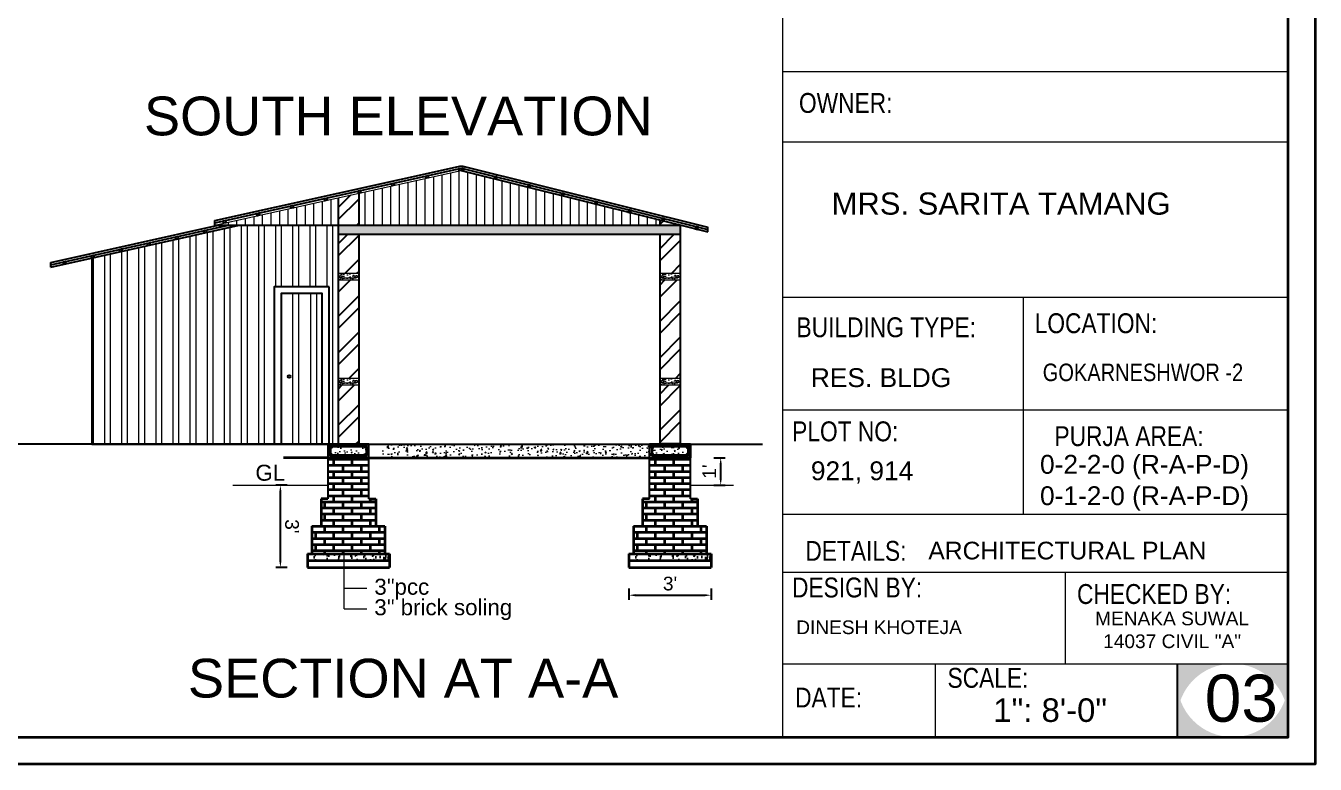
# Model space of a CAD drawing. Header units: inches. Extents: x 0 to 383786, y -45810 to 0.
# Drawn here: x 339863 to 340428, y -43770 to -43446 of the extents above; entities that cross this region are included whole.
import ezdxf

# ---------------------------------------------------------------- set-up
doc = ezdxf.new("R2010")
doc.units = ezdxf.units.IN
doc.header["$LTSCALE"] = 2
doc.header["$MEASUREMENT"] = 0
doc.header["$PDMODE"] = 34
doc.layers.get('0').update_dxf_attribs({"linetype": 'CONTINUOUS'})
doc.layers.get('DEFPOINTS').update_dxf_attribs({"color": 141, "linetype": 'CONTINUOUS'})
for name, color, linetype, lineweight in [('DIM_LINE', 173, 'CONTINUOUS', 20), ('door', 20, 'CONTINUOUS', 35), ('steps', 253, 'CONTINUOUS', 20), ('TEXT', 181, 'CONTINUOUS', 25), ('WALL - A', 1, 'CONTINUOUS', 40)]:
    doc.layers.add(name, color=color, linetype=linetype, lineweight=lineweight)
doc.layers.add('Normal Wall', color=7, linetype='CONTINUOUS', lineweight=35, true_color=0xffaf89)
doc.layers.add('Rear Wall', color=7, linetype='CONTINUOUS', lineweight=20, true_color=0xd4e480)
doc.styles.add('Lettring Text', font='arial.ttf')
doc.styles.get("Standard").update_dxf_attribs({"font": 'ARIALN.TTF'})
doc.styles.add('SwissBT', font='swiss.ttf', dxfattribs={"height": 12})
doc.dimstyles.new('Copy of Standard', dxfattribs={"dimtxt": 6, "dimasz": 2.875, "dimexe": 2, "dimexo": 4, "dimgap": 2, "dimtad": 1, "dimdec": 0, "dimrnd": 1, "dimzin": 0, "dimdsep": 46, "dimlunit": 4, "dimtxsty": 'Lettring Text', "dimcen": 0.1, "dimclrd": 7, "dimclre": 7, "dimclrt": 7, "dimazin": 0, "dimtfac": 0.645, "dimtdec": 0, "dimtmove": 1, "dimatfit": 0, "dimfxl": 3, "dimfxlon": 1, "dimtfillclr": 256, "dimtolj": 1, "dimtzin": 0, "dimlwd": -1, "dimlwe": -1, "dimarcsym": 2})
pattern_1 = [(45, (-24949.292, -2406.932), (-7.9549513, 7.9549513), []), (45, (-24943.989, -2406.932), (-7.9549513, 7.9549513), [])]
pattern_2 = [(90, (-24949.292, -2406.9323), (-3.75, 0), [])]

# ---------------------------------------------------------------- blocks, each defined once
blk = doc.blocks.new('*D865')
at = {"color": 7, "transparency": 16777216}
for p, q in [((339977.76, -43647.74), (339972.76, -43647.74)), ((339974.77, -43680.86), (339974.76, -43650.62)), ((339977.77, -43683.73), (339972.77, -43683.73))]:
    blk.add_line(p, q, dxfattribs=at)
at = {"color": 7, "linetype": 'ByBlock', "transparency": 16777216}
for points in [[(339975.24, -43650.62), (339974.29, -43650.62), (339974.76, -43647.74)], [(339975.24, -43680.86), (339974.29, -43680.86), (339974.77, -43683.73)]]:
    blk.add_solid(points, dxfattribs=at)
at = {"layer": 'DEFPOINTS', "color": 0, "linetype": 'ByBlock', "transparency": 16777216}
for p in [(339974.76, -43647.74), (339986.58, -43647.74), (339986.58, -43683.73)]:
    blk.add_point(p, dxfattribs=at)
at = {"color": 7, "linetype": 'ByBlock', "lineweight": 5, "transparency": 16777216, "insert": (339979.83, -43665.74), "char_height": 6, "attachment_point": 5, "rotation": 270.0012, "style": 'Lettring Text'}
blk.add_mtext("\\A1;3'", dxfattribs=at)
blk = doc.blocks.new('*D866')
at = {"color": 7, "transparency": 16777216}
for p, q in [((340164.79, -43635.73), (340169.79, -43635.73)), ((340167.79, -43644.86), (340167.79, -43638.61)), ((340164.79, -43647.74), (340169.79, -43647.74))]:
    blk.add_line(p, q, dxfattribs=at)
at = {"color": 7, "linetype": 'ByBlock', "transparency": 16777216}
for points in [[(340167.31, -43638.61), (340168.27, -43638.61), (340167.79, -43635.73)], [(340167.31, -43644.86), (340168.27, -43644.86), (340167.79, -43647.74)]]:
    blk.add_solid(points, dxfattribs=at)
at = {"layer": 'DEFPOINTS', "color": 0, "linetype": 'ByBlock', "transparency": 16777216}
for p in [(340154.58, -43635.73), (340167.79, -43635.73), (340154.58, -43647.74)]:
    blk.add_point(p, dxfattribs=at)
at = {"color": 7, "linetype": 'ByBlock', "lineweight": 5, "transparency": 16777216, "insert": (340162.78, -43641.74), "char_height": 6, "attachment_point": 5, "rotation": 90, "style": 'Lettring Text'}
blk.add_mtext("\\A1;1'", dxfattribs=at)
blk = doc.blocks.new('*D864')
at = {"color": 7, "transparency": 16777216}
for p, q in [((340127.58, -43692.93), (340127.58, -43697.93)), ((340163.58, -43692.93), (340163.58, -43697.93)), ((340130.46, -43695.93), (340160.71, -43695.93))]:
    blk.add_line(p, q, dxfattribs=at)
at = {"color": 7, "linetype": 'ByBlock', "transparency": 16777216}
for points in [[(340130.46, -43695.45), (340130.46, -43696.41), (340127.58, -43695.93)], [(340160.71, -43695.45), (340160.71, -43696.41), (340163.58, -43695.93)]]:
    blk.add_solid(points, dxfattribs=at)
at = {"layer": 'DEFPOINTS', "color": 0, "linetype": 'ByBlock', "transparency": 16777216}
for p in [(340127.58, -43683.73), (340163.58, -43683.73), (340163.58, -43695.93)]:
    blk.add_point(p, dxfattribs=at)
at = {"color": 7, "linetype": 'ByBlock', "lineweight": 5, "transparency": 16777216, "insert": (340145.58, -43690.86), "char_height": 6, "attachment_point": 5, "style": 'Lettring Text'}
blk.add_mtext("\\A1;3'", dxfattribs=at)

msp = doc.modelspace()

# ---------------------------------------------------------------- hatches: boundary and pattern name
at = {"linetype": 'ByBlock', "lineweight": 5}
h = msp.add_hatch(dxfattribs=at)
h.set_pattern_fill('AR-CONC', scale=0.5, style=0)
h.set_pattern_definition([(50, (293761.156, 25250.0175), (3.58630091, -0.31376067), [0.375, -4.125]), (355, (293761.156, 25250.0175), (-0.69375667, 3.76096067), [0.3, -3.3]), (100.4514, (293761.4547, 25249.9913), (2.89254691, 3.44719771), [0.31870095, -3.50571056]), (46.1842, (293761.156, 25251.0175), (5.33620524, -0.82759507), [0.5625, -6.1875]), (96.6356, (293761.6006, 25250.9485), (4.67331353, 4.87058935), [0.47805144, -5.258565]), (351.1842, (293761.156, 25251.0175), (4.67330973, 4.870593), [0.45, -4.95]), (21, (293761.656, 25250.7675), (2.98453526, -2.01309445), [0.375, -4.125]), (326, (293761.656, 25250.7675), (1.21657666, 3.62575023), [0.3, -3.3]), (71.4514, (293761.9046, 25250.5997), (4.20111314, 1.61265248), [0.31870095, -3.50571056]), (37.5, (293761.1559, 25250.0175), (0.060799277, 1.66446927), [0, -3.26, 0, -3.35, 0, -3.3125]), (7.5, (293761.1559, 25250.0175), (1.315347687, 1.97205856), [0, -1.91, 0, -3.185, 0, -1.2625]), (327.5, (293760.0409, 25250.0175), (2.66911218, -0.112774359), [0, -1.25, 0, -3.9, 0, -5.175]), (317.5, (293759.5409, 25250.0175), (2.91593085, 0.50052491), [0, -1.625, 0, -2.59, 0, -3.675])])
h.paths.add_polyline_path([(340009.08, -43554.73), (340000.08, -43554.73), (340000.08, -43557.73), (340009.08, -43557.73)])
h.paths.add_polyline_path([(340007.98, -43556.87, -0.404321), (340007.5, -43556.38, -1), (340008.49, -43556.38, -0.424176), (340007.98, -43556.87), (340001.18, -43556.87, -0.424176), (340000.67, -43556.38, -1), (340001.66, -43556.38, -0.404321), (340001.18, -43556.87)], flags=16)
h = msp.add_hatch(color=7, dxfattribs=at)
h.paths.add_polyline_path([(340008.49, -43556.38, 0.414214), (340008, -43555.88), (340007.83, -43555.91, 0.315664), (340007.5, -43556.38, 1)])
h.paths.add_polyline_path([(340001.33, -43555.91), (340001.16, -43555.88, 0.414214), (340000.67, -43556.38, 0.404321), (340001.15, -43556.87), (340001.18, -43556.87, 0.404321), (340001.66, -43556.38, 0.315664)])
h = msp.add_hatch(dxfattribs=at)
h.set_pattern_fill('AR-CONC', scale=0.5, style=0)
h.set_pattern_definition([(50, (293902.156, 25250.0175), (3.58630091, -0.31376067), [0.375, -4.125]), (355, (293902.156, 25250.0175), (-0.69375667, 3.76096067), [0.3, -3.3]), (100.4514, (293902.4547, 25249.9913), (2.89254691, 3.44719771), [0.31870095, -3.50571056]), (46.1842, (293902.156, 25251.0175), (5.33620524, -0.82759507), [0.5625, -6.1875]), (96.6356, (293902.6006, 25250.9485), (4.67331353, 4.87058935), [0.47805144, -5.258565]), (351.1842, (293902.156, 25251.0175), (4.67330973, 4.870593), [0.45, -4.95]), (21, (293902.656, 25250.7675), (2.98453526, -2.01309445), [0.375, -4.125]), (326, (293902.656, 25250.7675), (1.21657666, 3.62575023), [0.3, -3.3]), (71.4514, (293902.9046, 25250.5997), (4.20111314, 1.61265248), [0.31870095, -3.50571056]), (37.5, (293902.1559, 25250.0175), (0.060799277, 1.66446927), [0, -3.26, 0, -3.35, 0, -3.3125]), (7.5, (293902.1559, 25250.0175), (1.315347687, 1.97205856), [0, -1.91, 0, -3.185, 0, -1.2625]), (327.5, (293901.0409, 25250.0175), (2.66911218, -0.112774359), [0, -1.25, 0, -3.9, 0, -5.175]), (317.5, (293900.5409, 25250.0175), (2.91593085, 0.50052491), [0, -1.625, 0, -2.59, 0, -3.675])])
h.paths.add_polyline_path([(340150.08, -43554.73), (340141.08, -43554.73), (340141.08, -43557.73), (340150.08, -43557.73)])
h.paths.add_polyline_path([(340148.98, -43556.87, -0.404321), (340148.5, -43556.38, -1), (340149.49, -43556.38, -0.424176), (340148.98, -43556.87), (340142.18, -43556.87, -0.424176), (340141.67, -43556.38, -1), (340142.66, -43556.38, -0.404321), (340142.18, -43556.87)], flags=16)
h = msp.add_hatch(color=7, dxfattribs=at)
h.paths.add_polyline_path([(340149.49, -43556.38, 0.414214), (340149, -43555.88), (340148.83, -43555.91, 0.315664), (340148.5, -43556.38, 1)])
h.paths.add_polyline_path([(340142.33, -43555.91), (340142.16, -43555.88, 0.414214), (340141.67, -43556.38, 0.404321), (340142.15, -43556.87), (340142.18, -43556.87, 0.404321), (340142.66, -43556.38, 0.315664)])
h = msp.add_hatch(dxfattribs=at)
h.set_pattern_fill('AR-CONC', scale=0.5, style=0)
h.set_pattern_definition([(50, (293761.156, 25204.0175), (3.58630091, -0.31376067), [0.375, -4.125]), (355, (293761.156, 25204.0175), (-0.69375667, 3.76096067), [0.3, -3.3]), (100.4514, (293761.4547, 25203.9913), (2.89254691, 3.44719771), [0.31870095, -3.50571056]), (46.1842, (293761.156, 25205.0175), (5.33620524, -0.82759507), [0.5625, -6.1875]), (96.6356, (293761.6006, 25204.9485), (4.67331353, 4.87058935), [0.47805144, -5.258565]), (351.1842, (293761.156, 25205.0175), (4.67330973, 4.870593), [0.45, -4.95]), (21, (293761.656, 25204.7675), (2.98453526, -2.01309445), [0.375, -4.125]), (326, (293761.656, 25204.7675), (1.21657666, 3.62575023), [0.3, -3.3]), (71.4514, (293761.9046, 25204.5997), (4.20111314, 1.61265248), [0.31870095, -3.50571056]), (37.5, (293761.1559, 25204.0175), (0.060799277, 1.66446927), [0, -3.26, 0, -3.35, 0, -3.3125]), (7.5, (293761.1559, 25204.0175), (1.315347687, 1.97205856), [0, -1.91, 0, -3.185, 0, -1.2625]), (327.5, (293760.0409, 25204.0175), (2.66911218, -0.112774359), [0, -1.25, 0, -3.9, 0, -5.175]), (317.5, (293759.5409, 25204.0175), (2.91593085, 0.50052491), [0, -1.625, 0, -2.59, 0, -3.675])])
h.paths.add_polyline_path([(340009.08, -43600.73), (340000.08, -43600.73), (340000.08, -43603.73), (340009.08, -43603.73)])
h.paths.add_polyline_path([(340007.98, -43602.87, -0.404321), (340007.5, -43602.38, -1), (340008.49, -43602.38, -0.424176), (340007.98, -43602.87), (340001.18, -43602.87, -0.424176), (340000.67, -43602.38, -1), (340001.66, -43602.38, -0.404321), (340001.18, -43602.87)], flags=16)
h = msp.add_hatch(color=7, dxfattribs=at)
h.paths.add_polyline_path([(340008.49, -43602.38, 0.414214), (340008, -43601.88), (340007.83, -43601.91, 0.315664), (340007.5, -43602.38, 1)])
h.paths.add_polyline_path([(340001.33, -43601.91), (340001.16, -43601.88, 0.414214), (340000.67, -43602.38, 0.404321), (340001.15, -43602.87), (340001.18, -43602.87, 0.404321), (340001.66, -43602.38, 0.315664)])
h = msp.add_hatch(dxfattribs=at)
h.set_pattern_fill('AR-CONC', scale=0.5, style=0)
h.set_pattern_definition([(50, (293902.156, 25204.0175), (3.58630091, -0.31376067), [0.375, -4.125]), (355, (293902.156, 25204.0175), (-0.69375667, 3.76096067), [0.3, -3.3]), (100.4514, (293902.4547, 25203.9913), (2.89254691, 3.44719771), [0.31870095, -3.50571056]), (46.1842, (293902.156, 25205.0175), (5.33620524, -0.82759507), [0.5625, -6.1875]), (96.6356, (293902.6006, 25204.9485), (4.67331353, 4.87058935), [0.47805144, -5.258565]), (351.1842, (293902.156, 25205.0175), (4.67330973, 4.870593), [0.45, -4.95]), (21, (293902.656, 25204.7675), (2.98453526, -2.01309445), [0.375, -4.125]), (326, (293902.656, 25204.7675), (1.21657666, 3.62575023), [0.3, -3.3]), (71.4514, (293902.9046, 25204.5997), (4.20111314, 1.61265248), [0.31870095, -3.50571056]), (37.5, (293902.1559, 25204.0175), (0.060799277, 1.66446927), [0, -3.26, 0, -3.35, 0, -3.3125]), (7.5, (293902.1559, 25204.0175), (1.315347687, 1.97205856), [0, -1.91, 0, -3.185, 0, -1.2625]), (327.5, (293901.0409, 25204.0175), (2.66911218, -0.112774359), [0, -1.25, 0, -3.9, 0, -5.175]), (317.5, (293900.5409, 25204.0175), (2.91593085, 0.50052491), [0, -1.625, 0, -2.59, 0, -3.675])])
h.paths.add_polyline_path([(340150.08, -43600.73), (340141.08, -43600.73), (340141.08, -43603.73), (340150.08, -43603.73)])
h.paths.add_polyline_path([(340148.98, -43602.87, -0.404321), (340148.5, -43602.38, -1), (340149.49, -43602.38, -0.424176), (340148.98, -43602.87), (340142.18, -43602.87, -0.424176), (340141.67, -43602.38, -1), (340142.66, -43602.38, -0.404321), (340142.18, -43602.87)], flags=16)
h = msp.add_hatch(color=7, dxfattribs=at)
h.paths.add_polyline_path([(340149.49, -43602.38, 0.414214), (340149, -43601.88), (340148.83, -43601.91, 0.315664), (340148.5, -43602.38, 1)])
h.paths.add_polyline_path([(340142.33, -43601.91), (340142.16, -43601.88, 0.414214), (340141.67, -43602.38, 0.404321), (340142.15, -43602.87), (340142.18, -43602.87, 0.404321), (340142.66, -43602.38, 0.315664)])
msp.add_hatch(color=0).paths.add_polyline_path([(340416.52, -43725.96), (340392.21, -43725.96, -0.414214), (340416.52, -43750.27)])
at = {"layer": 'DIM_LINE'}
h = msp.add_hatch(dxfattribs=at)
h.set_pattern_fill('ANSI32', color=256, scale=20, angle=45)
h.set_pattern_definition([(90, (-24159.726, -2406.932), (-7.5, 0), []), (90, (-24157.226, -2404.432), (-7.5, 0), [])])
h.paths.add_polyline_path([(339892.08, -43548.09), (339956.69, -43533.73), (340000.08, -43533.73), (340000.08, -43629.73), (339996.08, -43629.73), (339996.08, -43560.73), (339972.08, -43560.73), (339972.08, -43629.73), (339892.08, -43629.73)])
h = msp.add_hatch(dxfattribs=at)
h.set_pattern_fill('ANSI32', color=256, scale=21, angle=45)
h.set_pattern_definition([(90, (-24159.726, -2406.932), (-7.875, 0), []), (90, (-24157.101, -2404.307), (-7.875, 0), [])])
h.paths.add_polyline_path([(339993.08, -43563.73), (339975.08, -43563.73), (339975.08, -43629.73), (339993.08, -43629.73)])
at = {"layer": 'door', "ltscale": 0.5}
h = msp.add_hatch(dxfattribs=at)
h.set_pattern_fill('AR-CONC', color=256, scale=0.8, style=0)
h.set_pattern_definition([(50, (275676.334, 72882.4885), (5.73808146, -0.50201708), [0.6, -6.6]), (355, (275676.334, 72882.4885), (-1.11001067, 6.01753707), [0.48, -5.28]), (100.4514, (275676.8124, 72882.4466), (4.62807505, 5.51551634), [0.50992152, -5.6091369]), (46.1842, (275676.334, 72884.0885), (8.5379284, -1.3241521), [0.9, -9.9]), (96.6356, (275677.046, 72883.978), (7.47730164, 7.79294297), [0.7648823, -8.413704]), (351.1842, (275676.334, 72884.0885), (7.47729556, 7.7929488), [0.72, -7.92]), (21, (275677.134, 72883.6885), (4.77525642, -3.22095113), [0.6, -6.6]), (326, (275677.134, 72883.6885), (1.94652266, 5.80120036), [0.48, -5.28]), (71.4514, (275677.532, 72883.42), (6.72178103, 2.58024397), [0.50992152, -5.6091369]), (37.5, (275676.3342, 72882.4885), (0.097278843, 2.66315083), [0, -5.216, 0, -5.36, 0, -5.3]), (7.5, (275676.3342, 72882.4885), (2.1045563, 3.155293695), [0, -3.056, 0, -5.096, 0, -2.02]), (327.5, (275674.5502, 72882.4885), (4.27057949, -0.180438974), [0, -2, 0, -6.24, 0, -8.28]), (317.5, (275673.7502, 72882.4885), (4.66548935, 0.80083986), [0, -2.6, 0, -4.144, 0, -5.88])])
h.paths.add_polyline_path([(340013.58, -43629.73), (339995.58, -43629.73), (339995.58, -43635.73), (340013.58, -43635.73), (340013.58, -43630.68)])
h.paths.add_polyline_path([(340012.58, -43630.68), (340012.58, -43634.73), (339996.58, -43634.73), (339996.58, -43630.68), (339996.88, -43630.68, -0.049683), (339996.95, -43630.68)], flags=16)
h.paths.add_polyline_path([(340012.57, -43631.02, -1), (340011.91, -43631.02, -1)], flags=0)
h.paths.add_polyline_path([(340012.58, -43634.4, -1), (340011.91, -43634.4, -1)], flags=16)
h.paths.add_polyline_path([(339997.25, -43634.4, -1), (339996.58, -43634.4, -1)], flags=16)
h = msp.add_hatch(color=256, dxfattribs=at)
h.paths.add_polyline_path([(339997.25, -43631.02, 0.385424), (339996.95, -43630.68), (339996.88, -43630.68, 0.385424), (339996.58, -43631.02, 1)])
h.paths.add_polyline_path([(339996.58, -43634.4, 1), (339997.25, -43634.4, 1)])
h.paths.add_polyline_path([(340011.91, -43631.02, 1), (340012.57, -43631.02, 1)])
h.paths.add_polyline_path([(340011.91, -43634.4, 1), (340012.58, -43634.4, 1)])
h = msp.add_hatch(dxfattribs=at)
h.set_pattern_fill('AR-CONC', color=256, scale=0.8, style=0)
h.set_pattern_definition([(50, (275817.334, 72882.4885), (5.73808146, -0.50201708), [0.6, -6.6]), (355, (275817.334, 72882.4885), (-1.11001067, 6.01753707), [0.48, -5.28]), (100.4514, (275817.8124, 72882.4466), (4.62807505, 5.51551634), [0.50992152, -5.6091369]), (46.1842, (275817.334, 72884.0885), (8.5379284, -1.3241521), [0.9, -9.9]), (96.6356, (275818.046, 72883.978), (7.47730164, 7.79294297), [0.7648823, -8.413704]), (351.1842, (275817.334, 72884.0885), (7.47729556, 7.7929488), [0.72, -7.92]), (21, (275818.134, 72883.6885), (4.77525642, -3.22095113), [0.6, -6.6]), (326, (275818.134, 72883.6885), (1.94652266, 5.80120036), [0.48, -5.28]), (71.4514, (275818.532, 72883.42), (6.72178103, 2.58024397), [0.50992152, -5.6091369]), (37.5, (275817.3342, 72882.4885), (0.097278843, 2.66315083), [0, -5.216, 0, -5.36, 0, -5.3]), (7.5, (275817.3342, 72882.4885), (2.1045563, 3.155293695), [0, -3.056, 0, -5.096, 0, -2.02]), (327.5, (275815.5502, 72882.4885), (4.27057949, -0.180438974), [0, -2, 0, -6.24, 0, -8.28]), (317.5, (275814.7502, 72882.4885), (4.66548935, 0.80083986), [0, -2.6, 0, -4.144, 0, -5.88])])
h.paths.add_polyline_path([(340154.58, -43629.73), (340136.58, -43629.73), (340136.58, -43635.73), (340154.58, -43635.73), (340154.58, -43630.68)])
h.paths.add_polyline_path([(340153.58, -43630.68), (340153.58, -43634.73), (340137.58, -43634.73), (340137.58, -43630.68), (340137.88, -43630.68, -0.049683), (340137.95, -43630.68)], flags=16)
h.paths.add_polyline_path([(340153.57, -43631.02, -1), (340152.91, -43631.02, -1)], flags=0)
h.paths.add_polyline_path([(340153.58, -43634.4, -1), (340152.91, -43634.4, -1)], flags=16)
h.paths.add_polyline_path([(340138.25, -43634.4, -1), (340137.58, -43634.4, -1)], flags=16)
h = msp.add_hatch(color=256, dxfattribs=at)
h.paths.add_polyline_path([(340138.25, -43631.02, 0.385424), (340137.95, -43630.68), (340137.88, -43630.68, 0.385424), (340137.58, -43631.02, 1)])
h.paths.add_polyline_path([(340137.58, -43634.4, 1), (340138.25, -43634.4, 1)])
h.paths.add_polyline_path([(340152.91, -43631.02, 1), (340153.57, -43631.02, 1)])
h.paths.add_polyline_path([(340152.91, -43634.4, 1), (340153.58, -43634.4, 1)])
h = msp.add_hatch(dxfattribs=at)
h.set_pattern_fill('AR-BRSTD', color=256)
h.set_pattern_definition([(0, (184602.2602, -16742.306), (0, 2.667), []), (90, (184602.2602, -16742.306), (-4, 2.667), [2.667, -2.667])])
h.paths.add_polyline_path([(340013.58, -43635.73), (339995.58, -43635.73), (339995.58, -43653.73), (340013.58, -43653.73)])
h.paths.add_polyline_path([(340016.58, -43653.73), (339992.58, -43653.73), (339992.58, -43665.73), (340013.58, -43665.73), (340016.58, -43665.73)])
h.paths.add_polyline_path([(340020.58, -43665.73), (340013.58, -43665.73), (339992.58, -43665.73), (339988.58, -43665.73), (339988.58, -43677.73), (340020.58, -43677.73)])
h = msp.add_hatch(dxfattribs=at)
h.set_pattern_fill('AR-BRSTD', color=256)
h.set_pattern_definition([(0, (184743.2602, -16742.306), (0, 2.667), []), (90, (184743.2602, -16742.306), (-4, 2.667), [2.667, -2.667])])
h.paths.add_polyline_path([(340154.58, -43635.73), (340136.58, -43635.73), (340136.58, -43653.73), (340154.58, -43653.73)])
h.paths.add_polyline_path([(340157.58, -43653.73), (340133.58, -43653.73), (340133.58, -43665.73), (340154.58, -43665.73), (340157.58, -43665.73)])
h.paths.add_polyline_path([(340161.58, -43665.73), (340154.58, -43665.73), (340133.58, -43665.73), (340129.58, -43665.73), (340129.58, -43677.73), (340161.58, -43677.73)])
h = msp.add_hatch(dxfattribs=at)
h.set_pattern_fill('AR-CONC', color=256, style=0)
h.set_pattern_definition([(50, (335236.8416, 24765.147), (7.17260183, -0.62752135), [0.75, -8.25]), (355, (335236.842, 24765.147), (-1.3875133, 7.5219213), [0.6, -6.6]), (100.4514, (335237.4394, 24765.095), (5.7850938, 6.8943954), [0.6374019, -7.0114211]), (46.1842, (335236.842, 24767.147), (10.6724105, -1.6551901), [1.125, -12.375]), (96.6356, (335237.731, 24767.009), (9.346627, 9.7411787), [0.9561029, -10.51713]), (351.1842, (335236.842, 24767.147), (9.3466195, 9.741186), [0.9, -9.9]), (21, (335237.8416, 24766.647), (5.9690705, -4.0261889), [0.75, -8.25]), (326, (335237.842, 24766.647), (2.4331533, 7.25150045), [0.6, -6.6]), (71.4514, (335238.339, 24766.3116), (8.4022263, 3.225305), [0.6374019, -7.0114211]), (37.5, (335236.8416, 24765.1472), (0.12159855, 3.32893854), [0, -6.52, 0, -6.7, 0, -6.625]), (7.5, (335236.8416, 24765.147), (2.63069537, 3.94411712), [0, -3.82, 0, -6.37, 0, -2.525]), (327.5, (335234.6116, 24765.1472), (5.33822436, -0.22554872), [0, -2.5, 0, -7.8, 0, -10.35]), (317.5, (335233.6116, 24765.147), (5.8318617, 1.00104982), [0, -3.25, 0, -5.18, 0, -7.35])])
h.paths.add_polyline_path([(340022.58, -43677.73), (339986.58, -43677.73), (339986.58, -43680.73), (340022.58, -43680.73)])
h = msp.add_hatch(dxfattribs=at)
h.set_pattern_fill('AR-CONC', color=256, style=0)
h.set_pattern_definition([(50, (335377.8416, 24765.147), (7.17260183, -0.62752135), [0.75, -8.25]), (355, (335377.842, 24765.147), (-1.3875133, 7.5219213), [0.6, -6.6]), (100.4514, (335378.4394, 24765.095), (5.7850938, 6.8943954), [0.6374019, -7.0114211]), (46.1842, (335377.842, 24767.147), (10.6724105, -1.6551901), [1.125, -12.375]), (96.6356, (335378.731, 24767.009), (9.346627, 9.7411787), [0.9561029, -10.51713]), (351.1842, (335377.842, 24767.147), (9.3466195, 9.741186), [0.9, -9.9]), (21, (335378.8416, 24766.647), (5.9690705, -4.0261889), [0.75, -8.25]), (326, (335378.842, 24766.647), (2.4331533, 7.25150045), [0.6, -6.6]), (71.4514, (335379.339, 24766.3116), (8.4022263, 3.225305), [0.6374019, -7.0114211]), (37.5, (335377.8416, 24765.1472), (0.12159855, 3.32893854), [0, -6.52, 0, -6.7, 0, -6.625]), (7.5, (335377.8416, 24765.147), (2.63069537, 3.94411712), [0, -3.82, 0, -6.37, 0, -2.525]), (327.5, (335375.6116, 24765.1472), (5.33822436, -0.22554872), [0, -2.5, 0, -7.8, 0, -10.35]), (317.5, (335374.6116, 24765.147), (5.8318617, 1.00104982), [0, -3.25, 0, -5.18, 0, -7.35])])
h.paths.add_polyline_path([(340163.58, -43677.73), (340127.58, -43677.73), (340127.58, -43680.73), (340163.58, -43680.73)])
at = {"layer": 'steps', "ltscale": 0.3}
h = msp.add_hatch(dxfattribs=at)
h.set_pattern_fill('ANSI31', scale=30, angle=45)
h.set_pattern_definition(pattern_2)
h.paths.add_polyline_path([(340141.08, -43533.73), (340141.08, -43531.48), (340054.08, -43509.73), (340053.1, -43509.95), (340009.08, -43519.73), (340009.08, -43533.73)])
h = msp.add_hatch(dxfattribs=at)
h.set_pattern_fill('ANSI31', scale=30, angle=45)
h.set_pattern_definition(pattern_2)
h.paths.add_polyline_path([(340000.08, -43533.73), (340000.08, -43521.73), (339946.08, -43533.73)])
h = msp.add_hatch(dxfattribs=at)
h.set_pattern_fill('AR-CONC', scale=0.8, style=0)
h.set_pattern_definition([(50, (-24949.292, -2406.9323), (5.73808146, -0.50201708), [0.6, -6.6]), (355, (-24949.292, -2406.9323), (-1.11001067, 6.01753707), [0.48, -5.28]), (100.4514445, (-24948.8137, -2406.974), (4.62807077, 5.51551993), [0.50992154, -5.6091369]), (46.1842, (-24949.292, -2405.332), (8.53793065, -1.32415425), [0.9, -9.9]), (96.6356355, (-24948.58, -2405.443), (7.47729557, 7.7929488), [0.76488274, -8.41371008]), (351.184164, (-24949.292, -2405.332), (7.47729556, 7.7929488), [0.72, -7.92]), (21, (-24948.492, -2405.7323), (4.775256417, -3.220951125), [0.6, -6.6]), (326, (-24948.492, -2405.7323), (1.94652266, 5.80120036), [0.48, -5.28]), (71.4514447, (-24948.094, -2406.001), (6.72177901, 2.58024922), [0.50992152, -5.6091369]), (37.5, (-24949.2919, -2406.9323), (0.097278843, 2.663150831), [0, -5.216, 0, -5.36, 0, -5.3]), (7.5, (-24949.292, -2406.9323), (2.1045563, 3.155293695), [0, -3.056, 0, -5.096, 0, -2.02]), (327.5, (-24951.0759, -2406.9323), (4.27057949, -0.180438974), [0, -2, 0, -6.24, 0, -8.28]), (317.5, (-24951.876, -2406.9323), (4.665489355, 0.80083986), [0, -2.6, 0, -4.144, 0, -5.88])])
h.paths.add_polyline_path([(340150.08, -43537.73), (340150.08, -43533.73), (340000.08, -43533.73), (340000.08, -43537.73)])
h = msp.add_hatch(dxfattribs=at)
h.set_pattern_fill('AR-CONC', scale=0.8, style=0)
h.set_pattern_definition([(50, (-16357.007, -10493.3604), (5.73808146, -0.50201708), [0.6, -6.6]), (355, (-16357.007, -10493.3604), (-1.11001067, 6.01753707), [0.48, -5.28]), (100.4514445, (-16356.529, -10493.402), (4.62807077, 5.51551993), [0.50992154, -5.6091369]), (46.1842, (-16357.007, -10491.7604), (8.53793065, -1.32415425), [0.9, -9.9]), (96.6356355, (-16356.296, -10491.871), (7.47729557, 7.7929488), [0.76488274, -8.41371008]), (351.184164, (-16357.007, -10491.76), (7.47729556, 7.7929488), [0.72, -7.92]), (21, (-16356.207, -10492.1604), (4.77525642, -3.220951125), [0.6, -6.6]), (326, (-16356.207, -10492.1604), (1.94652266, 5.80120036), [0.48, -5.28]), (71.4514447, (-16355.809, -10492.429), (6.72177901, 2.58024922), [0.50992152, -5.6091369]), (37.5, (-16357.0071, -10493.3604), (0.097278843, 2.663150831), [0, -5.216, 0, -5.36, 0, -5.3]), (7.5, (-16357.007, -10493.3604), (2.1045563, 3.155293695), [0, -3.056, 0, -5.096, 0, -2.02]), (327.5, (-16358.791, -10493.3604), (4.27057949, -0.180438974), [0, -2, 0, -6.24, 0, -8.28]), (317.5, (-16359.591, -10493.3604), (4.665489355, 0.80083986), [0, -2.6, 0, -4.144, 0, -5.88])])
h.paths.add_polyline_path([(340012.58, -43630.68), (339996.58, -43630.68), (339996.58, -43634.73), (340012.58, -43634.73)])
h = msp.add_hatch(dxfattribs=at)
h.set_pattern_fill('AR-CONC', scale=0.8, style=0)
h.set_pattern_definition([(50, (-16351.007, -10493.3604), (5.73808146, -0.50201708), [0.6, -6.6]), (355, (-16351.007, -10493.3604), (-1.11001067, 6.01753707), [0.48, -5.28]), (100.4514445, (-16350.529, -10493.402), (4.62807077, 5.51551993), [0.50992154, -5.6091369]), (46.1842, (-16351.007, -10491.7604), (8.53793065, -1.32415425), [0.9, -9.9]), (96.6356355, (-16350.296, -10491.871), (7.47729557, 7.7929488), [0.76488274, -8.41371008]), (351.184164, (-16351.007, -10491.76), (7.47729556, 7.7929488), [0.72, -7.92]), (21, (-16350.207, -10492.1604), (4.77525642, -3.220951125), [0.6, -6.6]), (326, (-16350.207, -10492.1604), (1.94652266, 5.80120036), [0.48, -5.28]), (71.4514447, (-16349.809, -10492.429), (6.72177901, 2.58024922), [0.50992152, -5.6091369]), (37.5, (-16351.0071, -10493.3604), (0.097278843, 2.663150831), [0, -5.216, 0, -5.36, 0, -5.3]), (7.5, (-16351.007, -10493.3604), (2.1045563, 3.155293695), [0, -3.056, 0, -5.096, 0, -2.02]), (327.5, (-16352.791, -10493.3604), (4.27057949, -0.180438974), [0, -2, 0, -6.24, 0, -8.28]), (317.5, (-16353.591, -10493.3604), (4.665489355, 0.80083986), [0, -2.6, 0, -4.144, 0, -5.88])])
h.paths.add_polyline_path([(340136.58, -43629.73), (340019.58, -43629.73), (340019.58, -43635.73), (340136.58, -43635.73)])
h = msp.add_hatch(dxfattribs=at)
h.set_pattern_fill('AR-CONC', scale=0.8, style=0)
h.set_pattern_definition([(50, (-16442.507, -10493.3604), (5.73808146, -0.50201708), [0.6, -6.6]), (355, (-16442.507, -10493.3604), (-1.11001067, 6.01753707), [0.48, -5.28]), (100.4514445, (-16442.029, -10493.402), (4.62807077, 5.51551993), [0.50992154, -5.6091369]), (46.1842, (-16442.507, -10491.7604), (8.53793065, -1.32415425), [0.9, -9.9]), (96.6356355, (-16441.796, -10491.871), (7.47729557, 7.7929488), [0.76488274, -8.41371008]), (351.184164, (-16442.507, -10491.76), (7.47729556, 7.7929488), [0.72, -7.92]), (21, (-16441.707, -10492.1604), (4.77525642, -3.220951125), [0.6, -6.6]), (326, (-16441.707, -10492.1604), (1.94652266, 5.80120036), [0.48, -5.28]), (71.4514447, (-16441.309, -10492.429), (6.72177901, 2.58024922), [0.50992152, -5.6091369]), (37.5, (-16442.5071, -10493.3604), (0.097278843, 2.663150831), [0, -5.216, 0, -5.36, 0, -5.3]), (7.5, (-16442.507, -10493.3604), (2.1045563, 3.155293695), [0, -3.056, 0, -5.096, 0, -2.02]), (327.5, (-16444.291, -10493.3604), (4.27057949, -0.180438974), [0, -2, 0, -6.24, 0, -8.28]), (317.5, (-16445.091, -10493.3604), (4.665489355, 0.80083986), [0, -2.6, 0, -4.144, 0, -5.88])])
h.paths.add_polyline_path([(340153.58, -43630.68), (340137.58, -43630.68), (340137.58, -43634.73), (340153.58, -43634.73)])
at = {"layer": 'TEXT'}
for points in [[(340392.21, -43725.96), (340367.9, -43725.96), (340367.9, -43750.27, -0.414214)], [(340392.21, -43725.96), (340367.9, -43725.96), (340367.9, -43750.27, -0.414214)], [(340416.52, -43725.96), (340392.21, -43725.96, -0.414214), (340416.52, -43750.27)], [(340367.9, -43733.78), (340367.9, -43758.09), (340392.21, -43758.09, -0.414214)], [(340367.9, -43733.78), (340367.9, -43758.09), (340392.21, -43758.09, -0.414214)], [(340416.52, -43733.78, -0.414214), (340392.21, -43758.09), (340416.52, -43758.09)], [(340416.52, -43733.78, -0.414214), (340392.21, -43758.09), (340416.52, -43758.09)]]:
    msp.add_hatch(color=0, dxfattribs=at).paths.add_polyline_path(points)
at = {"layer": 'WALL - A', "lineweight": 25}
h = msp.add_hatch(dxfattribs=at)
h.set_pattern_fill('ANSI32', color=256, scale=30, style=0)
h.set_pattern_definition(pattern_1)
h.paths.add_polyline_path([(340009.08, -43519.73), (340000.08, -43521.73), (340000.08, -43533.73), (340009.08, -43533.73)])
h = msp.add_hatch(dxfattribs=at)
h.set_pattern_fill('ANSI32', color=256, scale=30, style=0)
h.set_pattern_definition(pattern_1)
h.paths.add_polyline_path([(340150.08, -43533.73), (340141.08, -43531.48), (340141.08, -43533.73)])
h = msp.add_hatch(dxfattribs=at)
h.set_pattern_fill('ANSI32', color=256, scale=30, style=0)
h.set_pattern_definition(pattern_1)
h.paths.add_polyline_path([(340000.08, -43554.73), (340009.08, -43554.73), (340009.08, -43537.73), (340000.08, -43537.73)])
h = msp.add_hatch(dxfattribs=at)
h.set_pattern_fill('ANSI32', color=256, scale=30, style=0)
h.set_pattern_definition(pattern_1)
h.paths.add_polyline_path([(340150.08, -43537.73), (340141.08, -43537.73), (340141.08, -43554.73), (340150.08, -43554.73)])
h = msp.add_hatch(dxfattribs=at)
h.set_pattern_fill('ANSI32', color=256, scale=30, style=0)
h.set_pattern_definition(pattern_1)
h.paths.add_polyline_path([(340000.08, -43600.73), (340009.08, -43600.73), (340009.08, -43557.73), (340000.08, -43557.73)])
h = msp.add_hatch(dxfattribs=at)
h.set_pattern_fill('ANSI32', color=256, scale=30, style=0)
h.set_pattern_definition(pattern_1)
h.paths.add_polyline_path([(340150.08, -43557.73), (340141.08, -43557.73), (340141.08, -43600.73), (340150.08, -43600.73)])
h = msp.add_hatch(dxfattribs=at)
h.set_pattern_fill('ANSI32', color=256, scale=30, style=0)
h.set_pattern_definition(pattern_1)
h.paths.add_polyline_path([(340000.08, -43629.73), (340009.08, -43629.73), (340009.08, -43603.73), (340000.08, -43603.73)])
h = msp.add_hatch(dxfattribs=at)
h.set_pattern_fill('ANSI32', color=256, scale=30, style=0)
h.set_pattern_definition(pattern_1)
h.paths.add_polyline_path([(340141.08, -43629.73), (340150.08, -43629.73), (340150.08, -43603.73), (340141.08, -43603.73)])

# ---------------------------------------------------------------- linework, layer by layer
at = {"ltscale": 0.5}
for p, q in [((339946.08, -43531.68), (340054.11, -43507.68)), ((339946.08, -43532.71), (340054.09, -43508.71)), ((340054.09, -43508.71), (340162.08, -43535.7)), ((340054.11, -43507.68), (340162.08, -43534.67)), ((340054.08, -43509.73), (340162.08, -43536.73)), ((340009.08, -43519.73), (340009.08, -43533.73)), ((340000.08, -43521.73), (340000.08, -43629.73)), ((339946.08, -43533.73), (339946.08, -43531.68)), ((340141.08, -43531.48), (340141.08, -43533.73)), ((339874.08, -43551.07), (339952.08, -43533.73)), ((339874.08, -43552.09), (339956.69, -43533.73)), ((339874.08, -43550.04), (339947.47, -43533.73)), ((339946.08, -43533.73), (340150.08, -43533.73)), ((340150.08, -43533.73), (340150.08, -43629.73)), ((340162.08, -43536.73), (340162.08, -43534.67)), ((340000.08, -43537.73), (340150.08, -43537.73)), ((340009.08, -43537.73), (340009.08, -43629.73)), ((340141.08, -43537.73), (340141.08, -43629.73)), ((339892.08, -43548.09), (339892.08, -43629.73)), ((339874.08, -43552.09), (339874.08, -43550.04)), ((339892.08, -43629.73), (339856.08, -43629.73)), ((339892.08, -43629.73), (340150.08, -43629.73)), ((340000.08, -43629.73), (339892.08, -43629.73)), ((339995.58, -43629.73), (339995.58, -43635.73)), ((340000.08, -43629.73), (340009.08, -43629.73)), ((340013.58, -43635.73), (340013.58, -43629.73)), ((340136.58, -43635.73), (340136.58, -43629.73)), ((340141.08, -43629.73), (340150.08, -43629.73)), ((340150.08, -43629.73), (340186.08, -43629.73)), ((339995.58, -43635.73), (339995.58, -43653.73)), ((340013.58, -43653.73), (340013.58, -43635.73)), ((340136.58, -43653.73), (340136.58, -43635.73)), ((340154.58, -43653.73), (340154.58, -43635.73))]:
    msp.add_line(p, q, dxfattribs=at)
at = {"color": 7, "linetype": 'ByBlock', "lineweight": 5}
for p, q in [((340000.08, -43554.73), (340009.08, -43554.73)), ((340000.08, -43557.73), (340009.08, -43557.73)), ((340000.08, -43557.73), (340009.08, -43557.73)), ((340001.15, -43556.87), (340008, -43556.87)), ((340001.16, -43555.88), (340002.91, -43556.19)), ((340008, -43555.88), (340006.25, -43556.19)), ((340141.08, -43554.73), (340150.08, -43554.73)), ((340141.08, -43557.73), (340150.08, -43557.73)), ((340141.08, -43557.73), (340150.08, -43557.73)), ((340142.15, -43556.87), (340149, -43556.87)), ((340142.16, -43555.88), (340143.91, -43556.19)), ((340149, -43555.88), (340147.25, -43556.19)), ((340000.08, -43600.73), (340009.08, -43600.73)), ((340000.08, -43603.73), (340009.08, -43603.73)), ((340000.08, -43603.73), (340009.08, -43603.73)), ((340001.15, -43602.87), (340008, -43602.87)), ((340001.16, -43601.88), (340002.91, -43602.19)), ((340008, -43601.88), (340006.25, -43602.19)), ((340141.08, -43600.73), (340150.08, -43600.73)), ((340141.08, -43603.73), (340150.08, -43603.73)), ((340141.08, -43603.73), (340150.08, -43603.73)), ((340142.15, -43602.87), (340149, -43602.87)), ((340142.16, -43601.88), (340143.91, -43602.19)), ((340149, -43601.88), (340147.25, -43602.19)), ((340154.58, -43647.74), (340173.36, -43647.74)), ((340002.73, -43701.89), (340002.73, -43676.73)), ((340002.73, -43692.8), (340012.73, -43692.8)), ((340002.73, -43701.89), (340012.73, -43701.89))]:
    msp.add_line(p, q, dxfattribs=at)
at = {"color": 7, "linetype": 'ByBlock', "lineweight": 5, "ltscale": 10}
msp.add_line((339953.95, -43647.74), (339995.58, -43647.74), dxfattribs=at)
at = {"color": 0}
msp.add_line((340367.9, -43725.96), (340367.9, -43758.09), dxfattribs=at)
msp.add_line((340367.9, -43725.96), (340367.9, -43758.09), dxfattribs=at)
at = {"ltscale": 0.5}
for points in [[(340052.89, -43508.97), (340053.86, -43508.76), (340054.08, -43509.73), (340053.1, -43509.95)], [(340055.29, -43509.01), (340054.32, -43508.76), (340054.08, -43509.73), (340055.05, -43509.98)], [(340038.38, -43512.2), (340039.36, -43511.98), (340039.58, -43512.96), (340038.6, -43513.17)], [(340069.71, -43512.61), (340068.74, -43512.37), (340068.49, -43513.34), (340069.46, -43513.58)], [(340008.82, -43518.77), (340009.8, -43518.55), (340010.01, -43519.53), (340009.04, -43519.74)], [(340023.6, -43515.48), (340024.58, -43515.27), (340024.8, -43516.24), (340023.82, -43516.46)], [(340084.4, -43516.28), (340083.43, -43516.04), (340083.19, -43517.01), (340084.16, -43517.25)], [(340099.09, -43519.95), (340098.12, -43519.71), (340097.88, -43520.68), (340098.85, -43520.92)], [(339979.25, -43525.34), (339980.23, -43525.12), (339980.45, -43526.1), (339979.47, -43526.31)], [(339994.04, -43522.05), (339995.01, -43521.84), (339995.23, -43522.81), (339994.25, -43523.03)], [(340113.78, -43523.63), (340112.81, -43523.38), (340112.57, -43524.36), (340113.54, -43524.6)], [(339949.69, -43531.91), (339950.67, -43531.69), (339950.88, -43532.67), (339949.91, -43532.88)], [(339964.47, -43528.62), (339965.45, -43528.41), (339965.67, -43529.38), (339964.69, -43529.6)], [(340128.47, -43527.3), (340127.5, -43527.06), (340127.26, -43528.03), (340128.23, -43528.27)], [(340143.16, -43530.97), (340142.19, -43530.73), (340141.95, -43531.7), (340142.92, -43531.94)], [(339941.1, -43536.17), (339942.08, -43535.96), (339942.3, -43536.93), (339941.32, -43537.15)], [(340157.85, -43534.65), (340156.88, -43534.4), (340156.64, -43535.37), (340157.61, -43535.62)], [(339916.48, -43541.64), (339917.46, -43541.43), (339917.68, -43542.4), (339916.7, -43542.62)], [(339928.79, -43538.91), (339929.77, -43538.69), (339929.99, -43539.67), (339929.01, -43539.88)], [(339891.86, -43547.12), (339892.84, -43546.9), (339893.06, -43547.87), (339892.08, -43548.09)], [(339904.17, -43544.38), (339905.15, -43544.16), (339905.37, -43545.14), (339904.39, -43545.36)], [(339879.55, -43549.85), (339880.53, -43549.63), (339880.75, -43550.61), (339879.77, -43550.83)]]:
    msp.add_lwpolyline(points, close=True, dxfattribs=at)
at = {"color": 5}
msp.add_lwpolyline([(339996.08, -43560.73), (339972.08, -43560.73), (339972.08, -43629.73), (339996.08, -43629.73)], close=True, dxfattribs=at)
msp.add_lwpolyline([(339993.08, -43629.73), (339993.08, -43563.73), (339975.08, -43563.73), (339975.08, -43629.73)], dxfattribs=at)
at = {"color": 7, "linetype": 'ByBlock', "lineweight": 5}
for centre in [(340001.16, -43556.38), (340008, -43556.38), (340142.16, -43556.38), (340149, -43556.38), (340001.16, -43602.38), (340008, -43602.38), (340142.16, -43602.38), (340149, -43602.38)]:
    msp.add_circle(centre, 0.496, dxfattribs=at)
at = {"ltscale": 0.5}
msp.add_circle((339978.6, -43600.1), 0.574, dxfattribs=at)
at = {"layer": 'door', "ltscale": 0.5}
for p, q in [((339995.58, -43629.73), (340013.58, -43629.73)), ((340012.58, -43630.68), (339996.58, -43630.68)), ((339996.58, -43630.68), (339996.58, -43634.73)), ((340012.07, -43630.68), (340011.58, -43631.33)), ((340012.58, -43631.13), (340012.08, -43631.79)), ((340012.58, -43630.68), (340012.58, -43634.73)), ((340136.58, -43629.73), (340154.58, -43629.73)), ((340153.58, -43630.68), (340137.58, -43630.68)), ((340137.58, -43630.68), (340137.58, -43634.73)), ((340141.08, -43629.73), (340150.08, -43629.73)), ((340141.08, -43629.73), (340150.08, -43629.73)), ((340150.08, -43629.73), (340141.08, -43629.73)), ((340141.08, -43629.73), (340150.08, -43629.73)), ((340145.58, -43629.73), (340154.58, -43629.73)), ((340153.07, -43630.68), (340152.58, -43631.33)), ((340153.58, -43631.13), (340153.08, -43631.79)), ((340153.58, -43630.68), (340153.58, -43634.73)), ((340154.58, -43635.73), (340154.58, -43629.73)), ((340000.08, -43635.73), (339976.08, -43635.73)), ((339995.58, -43635.73), (340013.58, -43635.73)), ((340012.58, -43634.73), (339996.58, -43634.73)), ((340000.08, -43635.73), (340136.58, -43635.73)), ((340136.58, -43635.73), (340154.58, -43635.73)), ((340153.58, -43634.73), (340137.58, -43634.73)), ((339992.58, -43653.73), (339992.58, -43665.73)), ((339995.58, -43653.73), (339992.58, -43653.73)), ((340013.58, -43653.73), (340016.58, -43653.73)), ((340016.58, -43653.73), (340016.58, -43665.73)), ((340133.58, -43653.73), (340133.58, -43665.73)), ((340136.58, -43653.73), (340133.58, -43653.73)), ((340154.58, -43653.73), (340157.58, -43653.73)), ((340157.58, -43653.73), (340157.58, -43665.73)), ((339988.58, -43665.73), (340013.58, -43665.73)), ((339988.58, -43665.73), (339988.58, -43677.73)), ((340013.58, -43665.73), (340020.58, -43665.73)), ((340020.58, -43665.73), (340020.58, -43677.73)), ((340129.58, -43665.73), (340154.58, -43665.73)), ((340129.58, -43665.73), (340129.58, -43677.73)), ((340154.58, -43665.73), (340161.58, -43665.73)), ((340161.58, -43665.73), (340161.58, -43677.73)), ((339986.58, -43677.73), (340022.58, -43677.73)), ((339986.58, -43677.73), (339986.58, -43683.73)), ((340022.58, -43677.73), (340022.58, -43683.73)), ((340127.58, -43677.73), (340163.58, -43677.73)), ((340127.58, -43677.73), (340127.58, -43683.73)), ((340163.58, -43677.73), (340163.58, -43683.73)), ((339986.58, -43680.73), (340022.58, -43680.73)), ((339986.58, -43683.73), (340022.58, -43683.73)), ((340127.58, -43680.73), (340163.58, -43680.73)), ((340127.58, -43683.73), (340163.58, -43683.73))]:
    msp.add_line(p, q, dxfattribs=at)
for centre in [(339996.92, -43631.02), (340012.24, -43631.02), (340137.92, -43631.02), (340153.24, -43631.02), (339996.92, -43634.4), (340012.25, -43634.4), (340137.92, -43634.4), (340153.25, -43634.4)]:
    msp.add_circle(centre, 0.335, dxfattribs=at)
at = {"layer": 'Normal Wall'}
for points in [[(339370.42, -43019.47), (340428.42, -43019.47), (340428.42, -43769.99), (339370.42, -43769.99)], [(339370.42, -43019.47), (340428.42, -43019.47), (340428.42, -43769.99), (339370.42, -43769.99)], [(340416.52, -43031.37), (339394.23, -43031.37), (339394.23, -43758.09), (340416.52, -43758.09)], [(340416.52, -43031.37), (339394.23, -43031.37), (339394.23, -43758.09), (340416.52, -43758.09)]]:
    msp.add_lwpolyline(points, close=True, dxfattribs=at)
at = {"layer": 'Rear Wall'}
for p, q in [((340195.1, -43475.65), (340195.1, -43031.37)), ((340195.1, -43466.38), (340416.52, -43466.38)), ((340195.1, -43466.38), (340416.52, -43466.38)), ((340195.1, -43466.38), (340416.52, -43466.38)), ((340195.1, -43466.38), (340416.52, -43466.38)), ((340195.1, -43497.19), (340416.52, -43497.19)), ((340195.1, -43497.19), (340416.52, -43497.19)), ((340195.1, -43565.24), (340416.52, -43565.24)), ((340195.1, -43565.24), (340416.52, -43565.24)), ((340300.37, -43565.24), (340300.37, -43651.14)), ((340300.37, -43565.24), (340300.37, -43660.41)), ((340195.1, -43614.73), (340416.52, -43614.73)), ((340195.1, -43614.73), (340416.52, -43614.73)), ((340195.1, -43660.41), (340416.52, -43660.41)), ((340195.1, -43685.84), (340416.52, -43685.84)), ((340195.1, -43685.84), (340416.52, -43685.84)), ((340318.95, -43725.96), (340318.95, -43685.84)), ((340318.95, -43725.96), (340318.95, -43685.84)), ((340195.1, -43725.96), (340416.52, -43725.96)), ((340195.1, -43725.96), (340416.52, -43725.96)), ((340261.84, -43725.96), (340261.84, -43758.09)), ((340261.84, -43725.96), (340261.84, -43758.09))]:
    msp.add_line(p, q, dxfattribs=at)
msp.add_lwpolyline([(340195.1, -43466.38), (340416.52, -43466.38), (340416.52, -43758.09), (340195.1, -43758.09)], close=True, dxfattribs=at)
msp.add_lwpolyline([(340195.1, -43466.38), (340416.52, -43466.38), (340416.52, -43758.09), (340195.1, -43758.09)], close=True, dxfattribs=at)
at = {"layer": 'steps', "color": 7, "ltscale": 0.3}
msp.add_line((339946.08, -43533.73), (340054.08, -43509.73), dxfattribs=at)

# ---------------------------------------------------------------- texts
at = {"color": 0}
for s, p in [('OWNER:', (340202.1, -43484.53)), ('LOCATION:', (340305.44, -43581.07))]:
    msp.add_text(s, height=8.704, dxfattribs=at).set_placement(p)
at = {"color": 7, "linetype": 'ByBlock', "lineweight": 5}
for s, insert, char_height, width, attachment_point in [('{\\fArial CE|b0|i0|c238|p34;\\P\\fArial CE|b0|i0|c0|p34;\\H2.8333x;SOUTH\\fArial CE|b0|i0|c238|p34; E\\fArial CE|b0|i0|c0|p34;LEVATION}', (340026.45, -43481.01), 6, 272.3405, 5), ('{\\fArial CE|b0|i0|c0|p34;GL}', (339963.81, -43638.75), 7, 174.1012, 1), ("{\\fArial CE|b0|i0|c238|p34;3'}'{\\fArial CE|b0|i0|c238|p34;pcc}", (340015.94, -43688.72), 7, 174.1012, 1), ("{\\fArial CE|b0|i0|c238|p34;3'}'{\\fArial CE|b0|i0|c238|p34; brick soling}", (340015.94, -43697.72), 7, 174.1012, 1), ('{\\fArial CE|b0|i0|c238|p34;\\P\\fArial CE|b0|i0|c0|p34;\\H2.8333x;SECTION AT A-A}', (340028.57, -43727.4), 6, 195.2975, 5)]:
    msp.add_mtext(s, dxfattribs=dict(at, insert=insert, char_height=char_height, width=width, attachment_point=attachment_point))
at = {"layer": 'TEXT', "color": 0}
for s, height, p in [('OWNER:', 8.704, (340202.1, -43484.53)), ('LOCATION:', 8.704, (340305.44, -43581.07)), ('CHECKED BY:', 8.7044, (340324, -43699.76)), ('CHECKED BY:', 8.7044, (340324, -43699.76)), ('SCALE:', 8.704, (340267.23, -43736.5)), ('SCALE:', 8.704, (340267.23, -43736.5))]:
    msp.add_text(s, height=height, dxfattribs=at).set_placement(p)
at = {"layer": 'TEXT', "color": 0, "linetype": 'ByBlock', "style": 'SwissBT'}
for s, insert, char_height, width, attachment_point in [('MRS. SARITA TAMANG', (340290.72, -43519.43), 9.72, 217.5111, 2), ('ARCHITECTURAL PLAN', (340258.82, -43672.49), 7.7396, 268.5322, 1), ('DINESH KHOTEJA', (340200.88, -43706.98), 6, 201.5276, 1), ('MENAKA SUWAL\\P14037 CIVIL "A"', (340365.68, -43703.11), 6, 88.5492, 2)]:
    msp.add_mtext(s, dxfattribs=dict(at, insert=insert, char_height=char_height, width=width, attachment_point=attachment_point))
at = {"layer": 'TEXT', "color": 0, "attachment_point": 1}
for s, insert, char_height, width in [('BUILDING TYPE:', (340201.02, -43574.15), 8.7044, 148.5551), ('BUILDING TYPE:', (340201.02, -43574.15), 8.7044, 148.5551), ('PLOT NO: ', (340199.12, -43619.76), 8.704, 138.0271), ('PLOT NO: ', (340199.12, -43619.76), 8.704, 138.0271), ('PURJA AREA:', (340314.12, -43621.87), 8.7044, 197.5821), ('PURJA AREA:', (340314.12, -43621.87), 8.7044, 197.5821), ('DETAILS: ', (340204.92, -43672.15), 8.704, 138.0271), ('DESIGN BY:', (340199.07, -43688.2), 8.704, 138.0271), ('DESIGN BY:', (340199.07, -43688.2), 8.704, 138.0271), ('DATE:', (340200.43, -43736.43), 8.704, 34.8177)]:
    msp.add_mtext(s, dxfattribs=dict(at, insert=insert, char_height=char_height, width=width))
at = {"layer": 'TEXT', "color": 0, "style": 'SwissBT'}
for s, insert, char_height, width, attachment_point in [('RES. BLDG', (340207.33, -43596.45), 8.256, 163.2142, 1), ('RES. BLDG', (340207.33, -43596.45), 8.256, 163.2142, 1), ('921, 914', (340207.33, -43637.27), 8.256, 163.2142, 1), ('0-2-2-0 (R-A-P-D)\\P0-1-2-0 (R-A-P-D)', (340353.59, -43634.44), 8.2555, 163.2142, 2), ('03', (340380, -43730.73), 20.639, 20.1585, 1)]:
    msp.add_mtext(s, dxfattribs=dict(at, insert=insert, char_height=char_height, width=width, attachment_point=attachment_point))
at = {"layer": 'TEXT', "color": 0, "linetype": 'ByBlock', "insert": (340308.97, -43594.42), "char_height": 7.6711, "attachment_point": 1}
msp.add_mtext_dynamic_manual_height_columns('GOKARNESHWOR -2', width=381.0351, gutter_width=1.53, heights=[0], dxfattribs=at)
at = {"layer": 'TEXT', "color": 0, "ltscale": 0.5, "insert": (340287.31, -43741.14), "char_height": 10.319, "width": 127.5344, "attachment_point": 1, "style": 'SwissBT'}
msp.add_mtext('1": 8\'-0"', dxfattribs=at)
msp.add_mtext('1": 8\'-0"', dxfattribs=at)

# ---------------------------------------------------------------- dimensions: what is measured, and where the dimension line sits
at = {"color": 7, "linetype": 'ByBlock', "lineweight": 5}
dim = msp.add_linear_dim(base=(340167.79, -43635.73), p1=(340154.58, -43647.74), p2=(340154.58, -43635.73), angle=90, dimstyle='Copy of Standard', dxfattribs=at)
dim.commit()
dim.dimension.update_dxf_attribs({"geometry": '*D866', "text_midpoint": (340162.78, -43641.74)})
dim = msp.add_aligned_dim(p1=(339986.58, -43683.73), p2=(339986.58, -43647.74), distance=11.82, dimstyle='Copy of Standard', dxfattribs=at)
dim.commit()
dim.dimension.update_dxf_attribs({"geometry": '*D865', "text_midpoint": (339979.83, -43665.74)})
dim = msp.add_linear_dim(base=(340163.58, -43695.93), p1=(340127.58, -43683.73), p2=(340163.58, -43683.73), dimstyle='Copy of Standard', dxfattribs=at)
dim.commit()
dim.dimension.update_dxf_attribs({"geometry": '*D864', "text_midpoint": (340145.58, -43690.86)})

doc.saveas('drawing.dxf')
